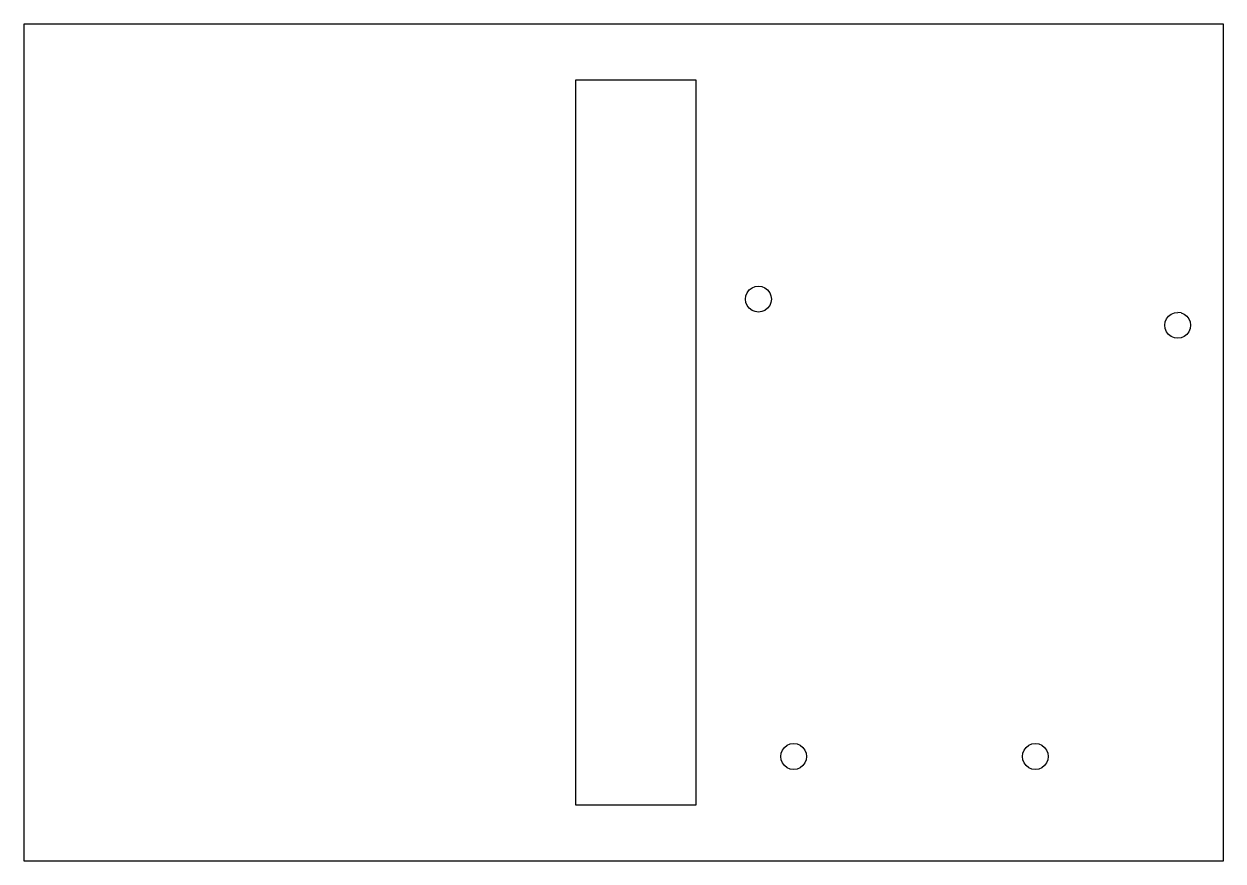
# Model space of a CAD drawing. Extents: x -95 to 44, y -17 to 80.
import ezdxf

# ---------------------------------------------------------------- set-up
doc = ezdxf.new("R2010")
doc.units = 0
doc.layers.get('0').update_dxf_attribs({"linetype": 'CONTINUOUS'})

msp = doc.modelspace()

# ---------------------------------------------------------------- linework, layer by layer
for p, q in [((-94.89, -16.88), (-94.89, 80.18)), ((-94.89, 80.18), (44.05, 80.18)), ((44.05, 80.18), (44.05, -16.88)), ((-17, 73.65), (-30.98, 73.65)), ((-30.98, 73.65), (-30.98, -10.35)), ((-17, -10.35), (-17, 73.65)), ((-11.28, 48.27), (-11.23, 48.66)), ((-11.23, 48.66), (-11.08, 49.02)), ((-11.08, 49.02), (-10.84, 49.33)), ((-10.84, 49.33), (-10.53, 49.57)), ((-10.53, 49.57), (-10.17, 49.72)), ((-10.17, 49.72), (-9.78, 49.77)), ((-9.78, 49.77), (-9.39, 49.72)), ((-9.39, 49.72), (-9.03, 49.57)), ((-9.03, 49.57), (-8.72, 49.33)), ((-8.72, 49.33), (-8.48, 49.02)), ((-8.48, 49.02), (-8.33, 48.66)), ((-8.33, 48.66), (-8.28, 48.27)), ((-11.23, 47.88), (-11.28, 48.27)), ((-11.08, 47.52), (-11.23, 47.88)), ((-10.84, 47.21), (-11.08, 47.52)), ((-8.48, 47.52), (-8.72, 47.21)), ((-8.33, 47.88), (-8.48, 47.52)), ((-8.28, 48.27), (-8.33, 47.88)), ((-10.53, 46.97), (-10.84, 47.21)), ((-10.17, 46.82), (-10.53, 46.97)), ((-9.78, 46.77), (-10.17, 46.82)), ((-9.39, 46.82), (-9.78, 46.77)), ((-9.03, 46.97), (-9.39, 46.82)), ((-8.72, 47.21), (-9.03, 46.97)), ((37.35, 45.62), (37.5, 45.99)), ((37.5, 45.99), (37.74, 46.3)), ((37.74, 46.3), (38.05, 46.54)), ((38.05, 46.54), (38.41, 46.69)), ((38.41, 46.69), (38.8, 46.74)), ((39.19, 46.69), (38.8, 46.74)), ((39.19, 46.69), (39.55, 46.54)), ((39.55, 46.54), (39.86, 46.3)), ((39.86, 46.3), (40.1, 45.99)), ((40.1, 45.99), (40.25, 45.62)), ((37.3, 45.24), (37.35, 45.62)), ((37.35, 44.85), (37.3, 45.24)), ((37.5, 44.49), (37.35, 44.85)), ((37.74, 44.18), (37.5, 44.49)), ((40.1, 44.49), (39.86, 44.18)), ((40.25, 44.85), (40.1, 44.49)), ((40.25, 45.62), (40.3, 45.24)), ((40.3, 45.24), (40.25, 44.85)), ((38.05, 43.94), (37.74, 44.18)), ((38.41, 43.79), (38.05, 43.94)), ((38.8, 43.74), (38.41, 43.79)), ((39.19, 43.79), (38.8, 43.74)), ((39.55, 43.94), (39.19, 43.79)), ((39.86, 44.18), (39.55, 43.94)), ((-7.15, -4.38), (-7, -4.01)), ((-7, -4.01), (-6.76, -3.7)), ((-6.76, -3.7), (-6.45, -3.46)), ((-6.45, -3.46), (-6.09, -3.31)), ((-6.09, -3.31), (-5.7, -3.26)), ((-5.7, -3.26), (-5.31, -3.31)), ((-5.31, -3.31), (-4.95, -3.46)), ((-4.95, -3.46), (-4.64, -3.7)), ((-4.64, -3.7), (-4.4, -4.01)), ((-4.4, -4.01), (-4.25, -4.38)), ((20.85, -4.38), (21, -4.01)), ((21, -4.01), (21.24, -3.7)), ((21.24, -3.7), (21.55, -3.46)), ((21.55, -3.46), (21.91, -3.31)), ((21.91, -3.31), (22.3, -3.26)), ((22.3, -3.26), (22.69, -3.31)), ((22.69, -3.31), (23.05, -3.46)), ((23.05, -3.46), (23.36, -3.7)), ((23.36, -3.7), (23.6, -4.01)), ((23.6, -4.01), (23.75, -4.38)), ((-7.2, -4.76), (-7.15, -4.38)), ((-7.15, -5.15), (-7.2, -4.76)), ((-7, -5.51), (-7.15, -5.15)), ((-6.76, -5.82), (-7, -5.51)), ((-4.4, -5.51), (-4.64, -5.82)), ((-4.25, -5.15), (-4.4, -5.51)), ((-4.25, -4.38), (-4.2, -4.76)), ((-4.2, -4.76), (-4.25, -5.15)), ((20.8, -4.76), (20.85, -4.38)), ((20.85, -5.15), (20.8, -4.76)), ((21, -5.51), (20.85, -5.15)), ((21.24, -5.82), (21, -5.51)), ((23.6, -5.51), (23.36, -5.82)), ((23.75, -5.15), (23.6, -5.51)), ((23.75, -4.38), (23.8, -4.76)), ((23.8, -4.76), (23.75, -5.15)), ((-6.45, -6.06), (-6.76, -5.82)), ((-6.09, -6.21), (-6.45, -6.06)), ((-5.7, -6.26), (-6.09, -6.21)), ((-5.31, -6.21), (-5.7, -6.26)), ((-4.95, -6.06), (-5.31, -6.21)), ((-4.64, -5.82), (-4.95, -6.06)), ((21.55, -6.06), (21.24, -5.82)), ((21.91, -6.21), (21.55, -6.06)), ((22.3, -6.26), (21.91, -6.21)), ((22.69, -6.21), (22.3, -6.26)), ((23.05, -6.06), (22.69, -6.21)), ((23.36, -5.82), (23.05, -6.06)), ((-30.98, -10.35), (-17, -10.35)), ((44.05, -16.88), (-94.89, -16.88))]:
    msp.add_line(p, q)

doc.saveas('drawing.dxf')
